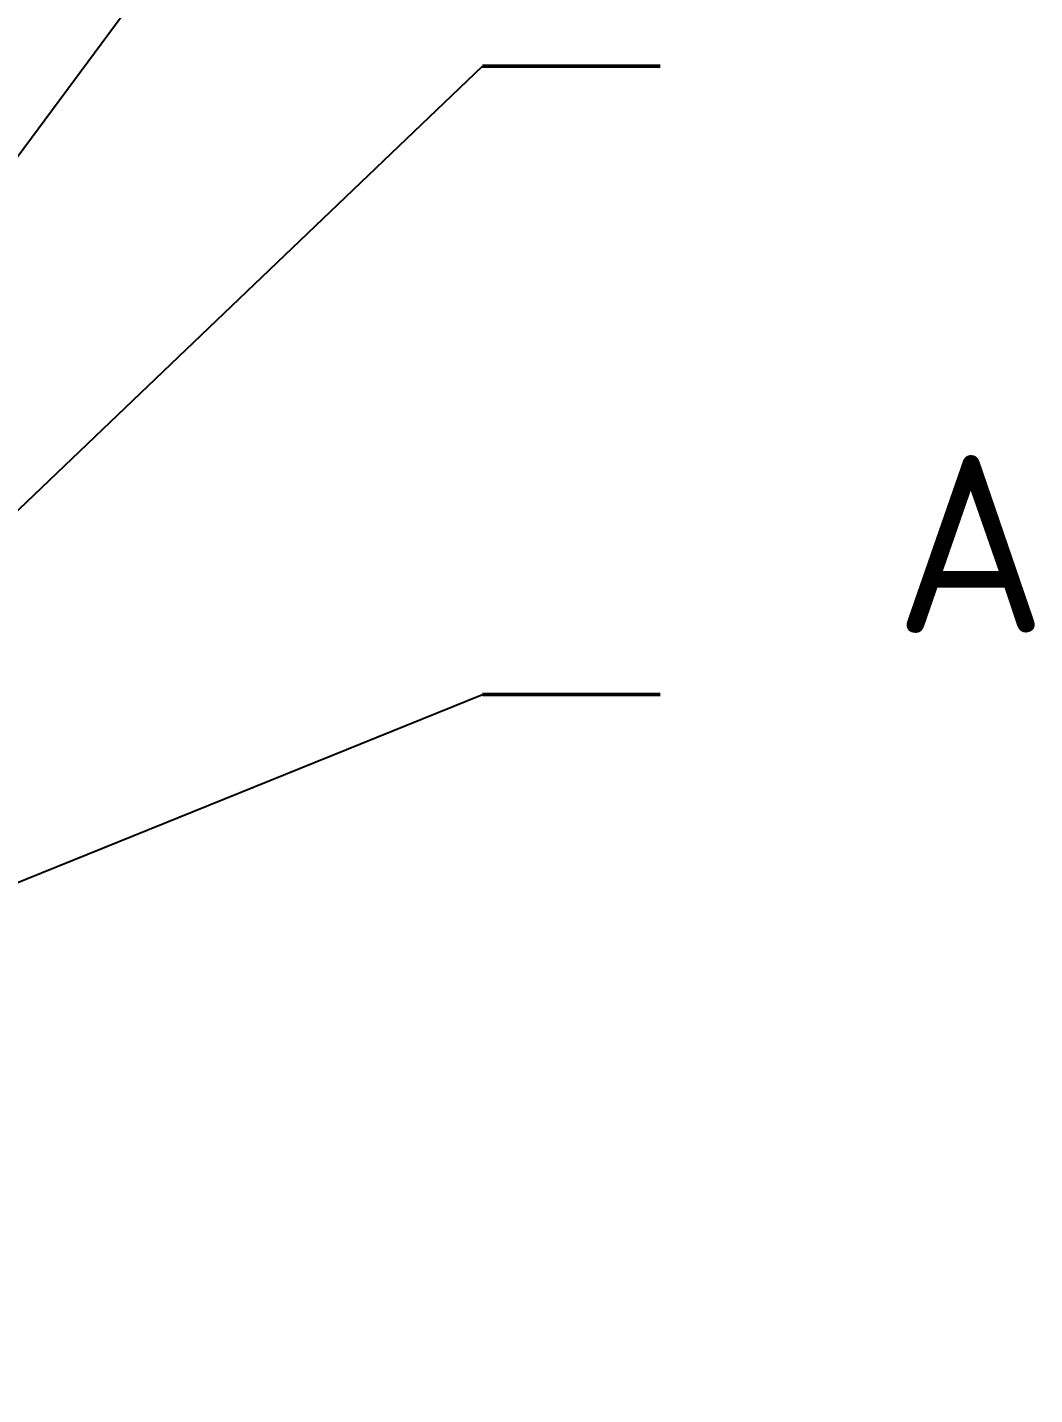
# Model space of a CAD drawing. Header units: inches. Extents: x -1846 to 3013, y 0 to 1997.
# Drawn here: x 2670.78 to 2699.16, y 485.71 to 524.22 of the extents above; entities that cross this region are included whole.
import ezdxf

# ---------------------------------------------------------------- set-up
doc = ezdxf.new("R2010")
doc.units = ezdxf.units.IN
doc.layers.add('Basic', color=7, linetype='Continuous', lineweight=50)
doc.layers.add('Thin', color=3, linetype='Continuous', lineweight=25)
doc.styles.add('Annotative', font='')
doc.styles.get('Annotative').set_extended_font_data('TCVN 7284', italic=True)

msp = doc.modelspace()

# ---------------------------------------------------------------- linework, layer by layer
at = {"layer": 'Basic'}
for p, q in [((2688.606, 523.129), (2683.606, 523.129)), ((2688.606, 505.427), (2683.606, 505.427))]:
    msp.add_line(p, q, dxfattribs=at)
at = {"layer": 'Thin'}
for p, q in [((2683.606, 538.25), (2648.306, 490.642)), ((2644.45, 485.706), (2683.606, 523.129)), ((2661.241, 496.389), (2683.606, 505.427))]:
    msp.add_line(p, q, dxfattribs=at)

# ---------------------------------------------------------------- texts
at = {"layer": 'Basic', "insert": (2683.606, 512.175), "char_height": 5, "width": 27.5, "attachment_point": 1, "style": 'Annotative'}
msp.add_mtext('\\pxqc;{\\fTCVN 7284|b0|i0|c0|p34;A\\P}', dxfattribs=at)

doc.saveas('drawing.dxf')
